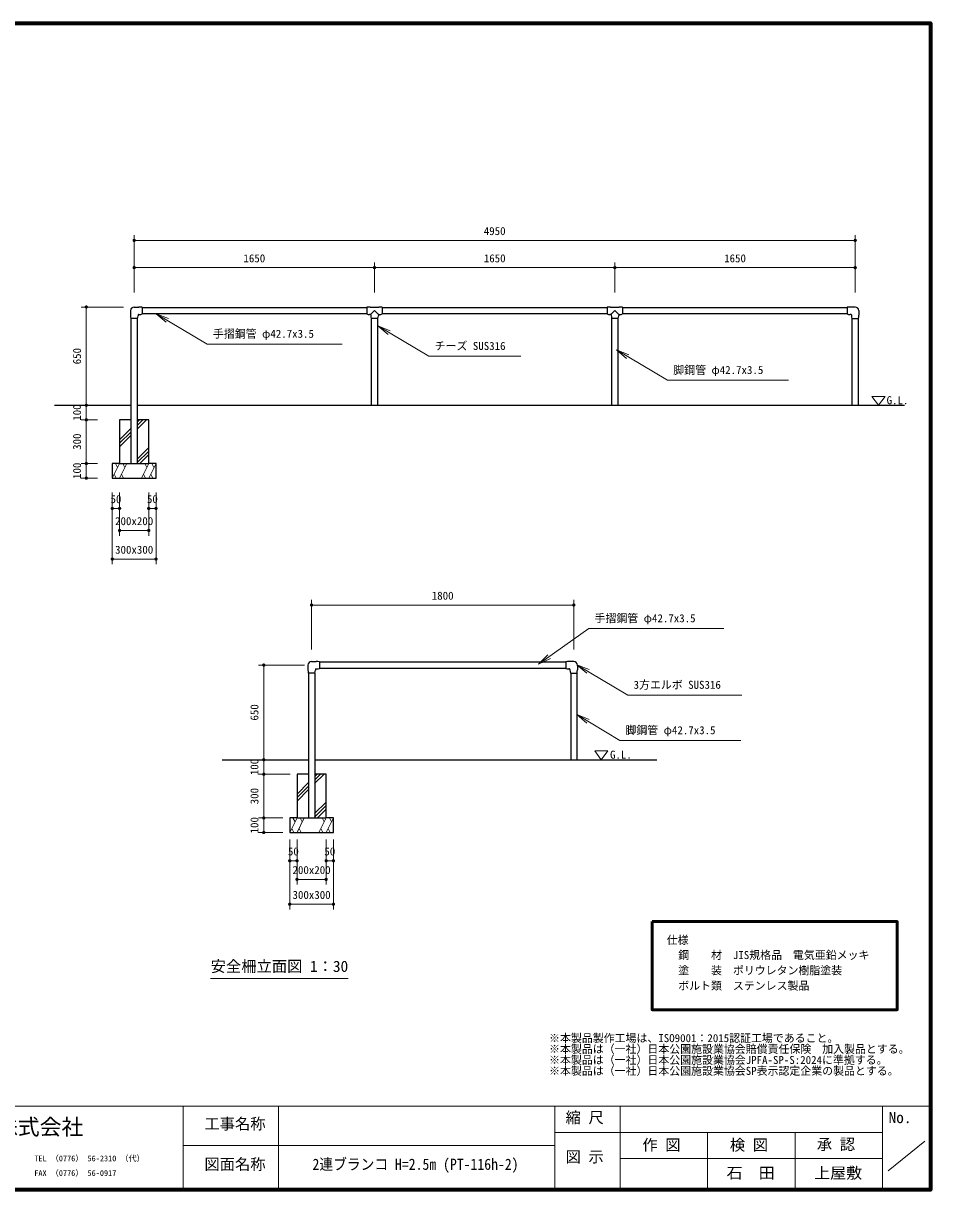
# Model space of a CAD drawing. Units: millimetres at full size, sheet at 1:40, with parts at other scales. Extents: x 600 to 16200, y 600 to 11280.
# Drawn here: x 7895 to 16200, y 600 to 11280 of the extents above; entities that cross this region are included whole.
import ezdxf
from ezdxf.enums import TextEntityAlignment as Align

# ---------------------------------------------------------------- set-up
doc = ezdxf.new("R2010")
doc.units = ezdxf.units.MM
doc.header["$LTSCALE"] = 40
doc.layers.add('D-BGD-TXT', color=7, linetype='Continuous')
for name, color, linetype, lineweight in [('D-STR', 1, 'Continuous', 13), ('D-STR-DIM\u3000寸法線、寸法値', 7, 'Continuous', 13), ('D-STR-HTXT\u3000旗上げ', 7, 'Continuous', 13), ('D-STR-TXT\u3000文字列', 7, 'Continuous', 13), ('D-STR\u3000構造物外形線', 1, 'Continuous', 25), ('D-TTL', 7, 'Continuous', 70), ('D-TTL-FRAM', 7, 'Continuous', 13), ('D-TTL-FRAM\u3000タイトル枠、凡例図枠', 2, 'Continuous', 50), ('D-TTL-TXT', 7, 'Continuous', 13)]:
    doc.layers.add(name, color=color, linetype=linetype, lineweight=lineweight)
doc.styles.add('ＭＳ ゴシック', font='')
doc.styles.get('ＭＳ ゴシック').set_extended_font_data('MS Gothic')

# ---------------------------------------------------------------- blocks, each defined once
blk = doc.blocks.new('filled_dot')
at = {"color": 0, "linetype": 'Continuous', "lineweight": -2, "const_width": 1.25}
blk.add_lwpolyline([(-0.625, 0, 1), (0.625, 0, 1)], format="xyb", close=True, dxfattribs=at)
blk = doc.blocks.new('open_arrow')
at = {"color": 0, "linetype": 'Continuous', "lineweight": -2}
blk.add_lwpolyline([(7.5, 1.25), (0, 0), (7.5, -1.25)], dxfattribs=at)

msp = doc.modelspace()

# ---------------------------------------------------------------- linework, layer by layer
at = {"layer": 'D-STR'}
for p, q in [((15782.3, 7862.43), (15662.3, 7862.43)), ((15722.3, 7782.43), (15662.3, 7862.43)), ((15722.3, 7782.43), (15782.3, 7862.43)), ((8709.39, 7115.76), (8776.05, 7249.09)), ((8757.67, 7212.33), (8739.29, 7249.09)), ((8776.05, 7115.76), (8842.72, 7249.09)), ((8824.34, 7212.33), (8805.96, 7249.09)), ((8976.05, 7115.76), (9042.72, 7249.09)), ((9024.34, 7212.33), (9005.96, 7249.09)), ((9042.72, 7115.76), (9109.39, 7249.09)), ((9091, 7212.33), (9072.62, 7249.09)), ((8746.15, 7115.76), (8727.77, 7152.53)), ((8812.82, 7115.76), (8794.44, 7152.53)), ((9012.82, 7115.76), (8994.44, 7152.53)), ((9079.49, 7115.76), (9061.1, 7152.53)), ((13245.47, 4616.99), (13125.47, 4616.99)), ((13185.47, 4536.99), (13125.47, 4616.99)), ((13185.47, 4536.99), (13245.47, 4616.99)), ((10333.34, 3870.33), (10400.01, 4003.66)), ((10381.63, 3966.89), (10363.25, 4003.66)), ((10400.01, 3870.33), (10466.68, 4003.66)), ((10448.29, 3966.89), (10429.91, 4003.66)), ((10600.01, 3870.33), (10666.68, 4003.66)), ((10648.29, 3966.89), (10629.91, 4003.66)), ((10666.68, 3870.33), (10733.34, 4003.66)), ((10714.96, 3966.89), (10696.58, 4003.66)), ((10370.11, 3870.33), (10351.73, 3907.09)), ((10436.78, 3870.33), (10418.39, 3907.09)), ((10636.78, 3870.33), (10618.39, 3907.09)), ((10703.44, 3870.33), (10685.06, 3907.09))]:
    msp.add_line(p, q, dxfattribs=at)
at = {"layer": 'D-STR-DIM\u3000寸法線、寸法値'}
for p, q in [((8909.39, 8816.22), (8909.39, 9340.38)), ((8909.39, 9292.38), (15509.39, 9292.38)), ((15509.39, 8816.22), (15509.39, 9340.38)), ((8909.39, 8816.22), (8909.39, 9090.77)), ((11109.39, 8816.22), (11109.39, 9090.77)), ((11109.39, 8816.22), (11109.39, 9090.77)), ((13309.39, 8816.22), (13309.39, 9090.77)), ((13309.39, 8816.22), (13309.39, 9090.77)), ((15509.39, 8816.22), (15509.39, 9090.77)), ((8909.39, 9042.77), (11109.39, 9042.77)), ((11109.39, 9042.77), (13309.39, 9042.77)), ((13309.39, 9042.77), (15509.39, 9042.77)), ((8812.72, 8682.43), (8423.63, 8682.43)), ((8471.63, 7782.43), (8471.63, 8682.43)), ((8574.61, 7782.43), (8423.63, 7782.43)), ((8574.61, 7782.43), (8423.63, 7782.43)), ((8471.63, 7649.09), (8471.63, 7782.43)), ((8574.61, 7649.09), (8423.63, 7649.09)), ((8574.61, 7649.09), (8423.63, 7649.09)), ((8471.63, 7249.09), (8471.63, 7649.09)), ((8574.61, 7249.09), (8423.63, 7249.09)), ((8574.61, 7249.09), (8423.63, 7249.09)), ((8471.63, 7115.76), (8471.63, 7249.09)), ((8574.61, 7115.76), (8423.63, 7115.76)), ((8709.39, 6984.6), (8709.39, 6790.07)), ((8709.39, 6984.6), (8709.39, 6326.43)), ((8776.05, 6984.6), (8776.05, 6588.31)), ((8776.05, 6984.6), (8776.05, 6790.07)), ((9042.72, 6984.6), (9042.72, 6790.07)), ((9042.72, 6984.6), (9042.72, 6588.31)), ((9109.39, 6984.6), (9109.39, 6790.07)), ((9109.39, 6984.6), (9109.39, 6326.43)), ((8709.39, 6838.07), (8776.05, 6838.07)), ((9042.72, 6838.07), (9109.39, 6838.07)), ((8776.05, 6636.31), (9042.72, 6636.31)), ((8709.39, 6374.43), (9109.39, 6374.43)), ((10533.34, 5544.96), (10533.34, 6001.46)), ((12933.34, 5544.96), (12933.34, 6001.46)), ((10533.34, 5953.46), (12933.34, 5953.46)), ((10469.11, 5403.66), (10047.59, 5403.66)), ((10095.59, 5403.66), (10095.59, 4536.99)), ((10198.57, 4536.99), (10047.59, 4536.99)), ((10198.57, 4536.99), (10047.59, 4536.99)), ((10095.59, 4536.99), (10095.59, 4403.66)), ((10336.01, 4403.66), (10047.59, 4403.66)), ((10336.01, 4403.66), (10047.59, 4403.66)), ((10095.59, 4403.66), (10095.59, 4003.66)), ((10269.34, 4003.66), (10047.59, 4003.66)), ((10269.34, 4003.66), (10047.59, 4003.66)), ((10095.59, 4003.66), (10095.59, 3870.33)), ((10269.34, 3870.33), (10047.59, 3870.33)), ((10333.34, 3806.33), (10333.34, 3563.8)), ((10333.34, 3742.33), (10333.34, 3165.64)), ((10400.01, 3806.33), (10400.01, 3393.34)), ((10400.01, 3806.33), (10400.01, 3563.8)), ((10666.68, 3806.33), (10666.68, 3563.8)), ((10666.68, 3806.33), (10666.68, 3393.34)), ((10733.34, 3806.33), (10733.34, 3563.8)), ((10733.34, 3742.33), (10733.34, 3165.64)), ((10333.34, 3611.8), (10400.01, 3611.8)), ((10666.68, 3611.8), (10733.34, 3611.8)), ((10400.01, 3441.34), (10666.68, 3441.34)), ((10333.34, 3213.64), (10733.34, 3213.64))]:
    msp.add_line(p, q, dxfattribs=at)
at = {"layer": 'D-STR-HTXT\u3000旗上げ'}
for points in [[(9110.76, 8621.09), (9578.75, 8343.2), (9594.75, 8343.2), (10813.45, 8343.2), (10204.1, 8343.2)], [(11140.09, 8509.53), (11608.08, 8231.63), (11624.08, 8231.63), (12449.18, 8231.63), (12036.63, 8231.63)], [(13324.18, 8289.47), (13792.17, 8011.57), (13808.17, 8011.57), (14899.37, 8011.57), (14353.77, 8011.57)], [(12611.08, 5410.47), (13071.96, 5738.06), (13087.96, 5738.06), (14306.66, 5738.06), (13697.31, 5738.06)], [(12961.07, 5406.66), (13429.06, 5128.76), (13445.06, 5128.76), (14472.26, 5128.76), (13958.66, 5128.76)], [(12961.81, 4952.03), (13354.55, 4712.93), (13370.55, 4712.93), (14461.75, 4712.93), (13916.15, 4712.93)]]:
    msp.add_lwpolyline(points, dxfattribs=at)
at = {"layer": 'D-STR-TXT\u3000文字列'}
msp.add_line((9609.6, 2535.13), (10869.6, 2535.13), dxfattribs=at)
at = {"layer": 'D-STR\u3000構造物外形線'}
for p, q in [((8909.39, 8681.76), (8951.8, 8681.76)), ((8982.72, 8679.76), (8982.72, 8679.17)), ((8982.72, 8679.17), (8982.72, 8619.01)), ((8982.72, 8677.09), (11040.05, 8677.09)), ((11040.05, 8679.17), (11040.05, 8619.01)), ((11070.97, 8681.76), (11147.8, 8681.76)), ((11178.72, 8679.17), (11178.72, 8619.01)), ((11178.72, 8677.09), (13240.05, 8677.09)), ((13240.05, 8679.17), (13240.05, 8619.01)), ((13270.97, 8681.76), (13347.8, 8681.76)), ((13378.72, 8679.17), (13378.72, 8619.01)), ((13378.72, 8677.09), (15436.05, 8677.09)), ((15436.05, 8679.76), (15436.05, 8679.17)), ((15436.05, 8679.17), (15436.05, 8619.01)), ((15509.39, 8681.76), (15466.97, 8681.76)), ((8876.72, 8649.09), (8876.72, 8606.68)), ((8878.72, 8575.76), (8879.31, 8575.76)), ((8939.47, 8575.76), (8879.31, 8575.76)), ((8881.39, 7249.09), (8881.39, 8575.76)), ((8937.39, 8575.76), (8937.39, 7249.09)), ((8940.05, 8575.76), (8939.47, 8575.76)), ((8944.72, 8609.76), (8944.72, 8602.43)), ((8948.72, 8613.76), (8956.05, 8613.76)), ((11040.05, 8621.09), (8982.72, 8621.09)), ((8982.72, 8618.43), (8982.72, 8619.01)), ((11040.05, 8618.43), (11040.05, 8619.01)), ((11073.41, 8613.76), (11062.72, 8613.76)), ((11076.72, 8616.43), (11109.39, 8649.09)), ((11076.72, 8609.76), (11076.72, 8606.68)), ((11139.47, 8575.76), (11079.31, 8575.76)), ((11081.39, 7782.43), (11081.39, 8575.76)), ((11142.05, 8616.43), (11109.39, 8649.09)), ((11137.39, 8575.76), (11137.39, 7782.43)), ((11144.72, 8609.76), (11144.72, 8602.43)), ((11148.72, 8613.76), (11156.05, 8613.76)), ((13240.05, 8621.09), (11178.72, 8621.09)), ((13240.05, 8618.43), (13240.05, 8619.01)), ((13273.41, 8613.76), (13262.72, 8613.76)), ((13276.72, 8616.43), (13309.39, 8649.09)), ((13276.72, 8609.76), (13276.72, 8606.68)), ((13339.47, 8575.76), (13279.31, 8575.76)), ((13281.39, 7782.43), (13281.39, 8575.76)), ((13342.05, 8616.43), (13309.39, 8649.09)), ((13337.39, 8575.76), (13337.39, 7782.43)), ((13344.72, 8609.76), (13344.72, 8602.43)), ((13348.72, 8613.76), (13356.05, 8613.76)), ((15436.05, 8621.09), (13378.72, 8621.09)), ((15436.05, 8618.43), (15436.05, 8619.01)), ((15470.05, 8613.76), (15462.72, 8613.76)), ((15474.05, 8609.76), (15474.05, 8602.43)), ((15478.72, 8575.76), (15479.31, 8575.76)), ((15479.31, 8575.76), (15539.47, 8575.76)), ((15481.39, 7782.43), (15481.39, 8575.76)), ((15537.39, 8575.76), (15537.39, 7782.43)), ((15540.05, 8575.76), (15539.47, 8575.76)), ((15542.05, 8649.09), (15542.05, 8606.68)), ((8179.43, 7782.43), (8881.39, 7782.43)), ((8937.39, 7782.43), (15961.45, 7782.43)), ((8937.39, 7628.43), (8958.39, 7648.43)), ((8937.39, 7596.43), (8989.39, 7648.43)), ((8937.39, 7564.43), (9021.39, 7648.43)), ((8776.39, 7467.43), (8881.39, 7572.43)), ((8776.39, 7435.43), (8881.39, 7540.43)), ((8776.39, 7403.43), (8881.39, 7508.43)), ((8937.39, 7289.43), (9042.39, 7394.43)), ((8937.39, 7257.43), (9042.39, 7362.43)), ((8961.39, 7248.43), (9042.39, 7330.43)), ((8776.05, 7249.09), (9042.72, 7249.09)), ((10500.44, 5403.66), (10500.44, 5361.25)), ((10533.11, 5436.33), (10575.52, 5436.33)), ((10568.44, 5364.33), (10568.44, 5356.99)), ((10572.44, 5368.33), (10579.78, 5368.33)), ((10606.44, 5433.74), (10606.44, 5373.58)), ((10606.44, 5432.16), (12860.01, 5432.13)), ((10606.44, 5375.19), (12860.01, 5375.19)), ((12860.01, 5433.74), (12860.01, 5373.58)), ((12894.01, 5368.33), (12886.68, 5368.33)), ((12933.34, 5436.33), (12890.93, 5436.33)), ((12898.01, 5364.33), (12898.01, 5356.99)), ((12966.01, 5403.66), (12966.01, 5361.25)), ((10502.44, 5330.33), (10503.03, 5330.33)), ((10563.19, 5330.33), (10503.03, 5330.33)), ((10504.85, 5330.33), (10504.88, 4003.66)), ((10561.81, 5330.33), (10561.81, 4003.66)), ((10563.78, 5330.33), (10563.19, 5330.33)), ((12902.68, 5330.33), (12903.26, 5330.33)), ((12903.26, 5330.33), (12963.42, 5330.33)), ((12904.88, 5330.33), (12904.88, 4536.99)), ((12961.85, 5330.33), (12961.81, 4536.99)), ((12964.01, 5330.33), (12963.42, 5330.33)), ((9714.93, 4536.99), (10504.88, 4536.99)), ((10561.81, 4536.99), (12904.88, 4536.99)), ((12904.88, 4536.99), (13694.82, 4536.99)), ((10561.34, 4318.99), (10645.34, 4402.99)), ((10561.81, 4383.44), (10582.34, 4402.99)), ((10561.81, 4351.46), (10613.34, 4402.99)), ((10400.34, 4221.99), (10505.34, 4326.99)), ((10400.34, 4189.99), (10505.34, 4294.99)), ((10400.34, 4157.99), (10505.34, 4262.99)), ((10561.34, 4043.99), (10666.34, 4148.99)), ((10561.34, 4011.99), (10666.34, 4116.99)), ((10585.34, 4002.99), (10666.34, 4084.99)), ((10400.01, 4003.66), (10666.68, 4003.66))]:
    msp.add_line(p, q, dxfattribs=at)
for points in [[(8881.39, 7649.09), (8776.05, 7649.09), (8776.05, 7249.09), (8709.39, 7249.09), (8709.39, 7115.76), (9109.39, 7115.76), (9109.39, 7249.09), (9042.72, 7249.09), (9042.72, 7649.09), (8937.39, 7649.09)], [(10504.88, 4403.66), (10400.01, 4403.66), (10400.01, 4003.66), (10333.34, 4003.66), (10333.34, 3870.33), (10733.34, 3870.33), (10733.34, 4003.66), (10666.68, 4003.66), (10666.68, 4403.66), (10561.81, 4403.66)]]:
    msp.add_lwpolyline(points, dxfattribs=at)
for centre, radius, start, end in [((8909.39, 8649.09), 32.67, 90, 180), ((8951.8, 8441.76), 240, 82.73818, 90), ((8982.05, 8679.17), 0.667, 0, 82.73818), ((8951.8, 8441.76), 240, 82.598, 82.73818), ((11040.72, 8679.17), 0.667, 97.26182, 180), ((11070.97, 8441.76), 240, 90, 97.26182), ((11147.8, 8441.76), 240, 82.73818, 90), ((11178.05, 8679.17), 0.667, 0, 82.73818), ((13240.72, 8679.17), 0.667, 97.26182, 180), ((13270.97, 8441.76), 240, 90, 97.26182), ((13347.8, 8441.76), 240, 82.73818, 90), ((13378.05, 8679.17), 0.667, 0, 82.73818), ((15466.97, 8441.76), 240, 97.26182, 97.402), ((15436.72, 8679.17), 0.667, 97.26182, 180), ((15466.97, 8441.76), 240, 90, 97.26182), ((15509.39, 8649.09), 32.67, 0, 90), ((9116.72, 8606.68), 240, 180, 187.26182), ((8879.31, 8576.43), 0.667, 187.26182, 270), ((9116.72, 8606.68), 240, 187.26182, 187.402), ((8939.47, 8576.43), 0.667, 270, 352.73818), ((8702.05, 8606.68), 240, 352.598, 352.73818), ((8868.06, 8602.43), 76.66, 339.99196, 0), ((8948.72, 8609.76), 4, 90, 180), ((8956.05, 8690.42), 76.66, 270, 290.00804), ((8982.05, 8619.01), 0.667, 277.26182, 0), ((8951.8, 8856.43), 240, 277.26182, 277.402), ((11040.72, 8619.01), 0.667, 180, 262.73818), ((11070.97, 8856.43), 240, 262.598, 262.73818), ((11062.72, 8669.49), 55.73, 246.4482, 270), ((11072.72, 8609.76), 4, 0, 90), ((11316.72, 8606.68), 240, 180, 187.26182), ((11079.31, 8576.43), 0.667, 187.26182, 270), ((11139.47, 8576.43), 0.667, 270, 352.73818), ((11068.06, 8602.43), 76.66, 339.99196, 0), ((11148.72, 8609.76), 4, 90, 180), ((11156.05, 8669.49), 55.73, 270, 293.5518), ((11178.05, 8619.01), 0.667, 293.5518, 0), ((13240.72, 8619.01), 0.667, 180, 262.73818), ((13270.97, 8856.43), 240, 262.598, 262.73818), ((13262.72, 8669.49), 55.73, 246.4482, 270), ((13272.72, 8609.76), 4, 0, 90), ((13516.72, 8606.68), 240, 180, 187.26182), ((13279.31, 8576.43), 0.667, 187.26182, 270), ((13339.47, 8576.43), 0.667, 270, 352.73818), ((13268.06, 8602.43), 76.66, 339.99196, 0), ((13348.72, 8609.76), 4, 90, 180), ((13356.05, 8669.49), 55.73, 270, 293.5518), ((13378.05, 8619.01), 0.667, 293.5518, 0), ((15436.72, 8619.01), 0.667, 180, 262.73818), ((15466.97, 8856.43), 240, 262.598, 262.73818), ((15462.72, 8690.42), 76.66, 249.99196, 270), ((15470.05, 8609.76), 4, 0, 90), ((15550.71, 8602.43), 76.66, 180, 200.00804), ((15479.31, 8576.43), 0.667, 187.26182, 270), ((15716.72, 8606.68), 240, 187.26182, 187.402), ((15539.47, 8576.43), 0.667, 270, 352.73818), ((15302.05, 8606.68), 240, 352.598, 352.73818), ((15302.05, 8606.68), 240, 352.73818, 0), ((10533.11, 5403.66), 32.67, 90, 180), ((10740.44, 5361.25), 240, 180, 187.26182), ((10491.79, 5356.99), 76.66, 339.99196, 0), ((10572.44, 5364.33), 4, 90, 180), ((10575.52, 5196.33), 240, 82.73818, 90), ((10579.78, 5444.98), 76.66, 270, 290.00804), ((10605.78, 5433.74), 0.667, 0, 82.73818), ((10605.78, 5373.58), 0.667, 290.00804, 0), ((12860.68, 5433.74), 0.667, 97.26182, 180), ((12860.68, 5373.58), 0.667, 180, 249.99196), ((12886.68, 5444.98), 76.66, 249.99196, 270), ((12890.93, 5196.33), 240, 90, 97.26182), ((12894.01, 5364.33), 4, 0, 90), ((12974.67, 5356.99), 76.66, 180, 200.00804), ((12933.34, 5403.66), 32.67, 0, 90), ((12726.01, 5361.25), 240, 352.73818, 0), ((10740.44, 5361.25), 240, 187.26182, 187.402), ((10503.03, 5330.99), 0.667, 187.26182, 270), ((10563.19, 5330.99), 0.667, 270, 352.73818), ((10325.78, 5361.25), 240, 352.598, 352.73818), ((12903.26, 5330.99), 0.667, 187.26182, 270), ((13140.68, 5361.25), 240, 187.26182, 187.402), ((12963.42, 5330.99), 0.667, 270, 352.73818), ((12726.01, 5361.25), 240, 352.598, 352.73818)]:
    msp.add_arc(centre, radius, start, end, dxfattribs=at)
at = {"layer": 'D-TTL'}
msp.add_lwpolyline([(600, 600), (600, 11280), (16200, 11280), (16200, 600)], close=True, dxfattribs=at)
at = {"layer": 'D-TTL-FRAM'}
for p, q in [((600, 1364.88), (16200, 1364.88)), ((12758.45, 1364.88), (12758.45, 600)), ((13358.45, 1364.88), (13358.45, 600)), ((15758.45, 1364.88), (15758.45, 600)), ((13358.45, 1124.88), (12758.45, 1124.88)), ((13358.45, 1124.88), (15758.45, 1124.88)), ((14158.45, 600), (14158.45, 1124.88)), ((14958.45, 1124.88), (14958.45, 600)), ((12758.45, 1004.88), (9358.45, 1004.88)), ((15810.65, 773.88), (16146.65, 1042.68)), ((15758.45, 884.88), (13358.45, 884.88))]:
    msp.add_line(p, q, dxfattribs=at)
at = {"layer": 'D-TTL-FRAM\u3000タイトル枠、凡例図枠'}
msp.add_lwpolyline([(13649.68, 3054.53), (15894.67, 3054.53), (15894.67, 2247.88), (13649.68, 2247.88)], close=True, dxfattribs=at)
at = {"layer": 'D-TTL-TXT'}
for p, q in [((9358.45, 1364.88), (9358.45, 600)), ((10231.92, 600), (10231.92, 1364.88))]:
    msp.add_line(p, q, dxfattribs=at)

# ---------------------------------------------------------------- block references
at = {"layer": 'D-STR-DIM\u3000寸法線、寸法値', "xscale": 12, "yscale": 12}
for p in [(8909.39, 9292.38), (8909.39, 9042.77), (11109.39, 9042.77), (13309.39, 9042.77), (8709.39, 6838.07), (9042.72, 6838.07), (8776.05, 6636.31), (8709.39, 6374.43), (10533.34, 5953.46), (10333.34, 3611.8), (10666.68, 3611.8), (10400.01, 3441.34), (10333.34, 3213.64)]:
    msp.add_blockref('filled_dot', p, dxfattribs=at)
for p, rotation in [((15509.39, 9292.38), 180), ((11109.39, 9042.77), 180), ((13309.39, 9042.77), 180), ((15509.39, 9042.77), 180), ((8471.63, 8682.43), 270), ((8471.63, 7782.43), 270), ((8471.63, 7782.43), 90), ((8471.63, 7649.09), 270), ((8471.63, 7649.09), 90), ((8471.63, 7249.09), 270), ((8471.63, 7249.09), 90), ((8471.63, 7115.76), 90), ((8776.05, 6838.07), 180), ((9109.39, 6838.07), 180), ((9042.72, 6636.31), 180), ((9109.39, 6374.43), 180), ((12933.34, 5953.46), 180), ((10095.59, 5403.66), 270), ((10095.59, 4536.99), 90), ((10095.59, 4536.99), 270), ((10095.59, 4403.66), 270), ((10095.59, 4403.66), 90), ((10095.59, 4003.66), 270), ((10095.59, 4003.66), 90), ((10095.59, 3870.33), 90), ((10400.01, 3611.8), 180), ((10733.34, 3611.8), 180), ((10666.68, 3441.34), 180), ((10733.34, 3213.64), 180)]:
    msp.add_blockref('filled_dot', p, dxfattribs=dict(at, rotation=rotation))
at = {"layer": 'D-STR-HTXT\u3000旗上げ', "xscale": 16, "yscale": 16}
for p, rotation in [((9110.76, 8621.09), 329.3), ((11140.09, 8509.53), 329.3), ((13324.18, 8289.47), 329.3), ((12611.08, 5410.47), 35.4), ((12961.07, 5406.66), 329.3), ((12961.81, 4952.03), 328.7)]:
    msp.add_blockref('open_arrow', p, dxfattribs=dict(at, rotation=rotation))

# ---------------------------------------------------------------- texts
at = {"layer": 'D-BGD-TXT', "style": 'ＭＳ ゴシック', "width": 1.05}
for s, p in [('石\u3000田', (14332.58, 670.91)), ('上屋敷', (15132.58, 670.91))]:
    msp.add_text(s, height=102.6, dxfattribs=at).set_placement(p, align=Align.BOTTOM_LEFT)
at = {"layer": 'D-STR-DIM\u3000寸法線、寸法値', "style": 'ＭＳ ゴシック'}
for s, p in [('4950', (12209.39, 9377.89)), ('1650', (10009.39, 9128.28)), ('1650', (12209.39, 9128.28)), ('1650', (14409.39, 9128.28)), ('50', (8742.72, 6923.58)), ('50', (9076.05, 6923.58)), ('200x200', (8909.39, 6721.82)), ('300x300', (8909.39, 6459.94)), ('1800', (11733.34, 6038.98)), ('50', (10366.68, 3697.31)), ('50', (10700.01, 3697.31)), ('200x200', (10533.34, 3526.85)), ('300x300', (10533.34, 3299.15))]:
    msp.add_text(s, height=73.31, dxfattribs=at).set_placement(p, align=Align.MIDDLE_CENTER)
for s, p in [('650', (8386.12, 8232.43)), ('100', (8386.12, 7715.76)), ('300', (8386.12, 7449.09)), ('100', (8386.12, 7182.43)), ('650', (10010.07, 4970.33)), ('100', (10010.07, 4470.33)), ('300', (10010.07, 4203.66)), ('100', (10010.07, 3936.99))]:
    msp.add_text(s, height=73.31, rotation=90, dxfattribs=at).set_placement(p, align=Align.MIDDLE_CENTER)
at = {"layer": 'D-STR-HTXT\u3000旗上げ', "style": 'ＭＳ ゴシック'}
for s, p in [('手摺鋼管 φ42.7x3.5', (9630.26, 8378.71)), ('チーズ SUS316', (11659.59, 8267.14)), ('脚鋼管 φ42.7x3.5', (13843.68, 8047.08)), ('手摺鋼管 φ42.7x3.5', (13123.47, 5773.57)), ('3方エルボ SUS316', (13480.58, 5164.27)), ('脚鋼管 φ42.7x3.5', (13406.06, 4748.44))]:
    msp.add_text(s, height=73.31, dxfattribs=at).set_placement(p, align=Align.BOTTOM_LEFT)
at = {"layer": 'D-STR-TXT\u3000文字列', "style": 'ＭＳ ゴシック'}
for s, height, p in [('G.L.', 73.31, (15796.8, 7770.3)), ('G.L.', 73.31, (13264.97, 4524.64)), ('仕様', 73.31, (13784.25, 2827.46)), ('\u3000鋼\u3000\u3000材\u3000JIS規格品\u3000電気亜鉛メッキ', 73.31, (13789.83, 2689.76)), ('安全柵立面図 1：30', 102.6, (9609.6, 2563.13)), ('\u3000塗\u3000\u3000装\u3000ポリウレタン樹脂塗装', 73.31, (13789.83, 2548.92)), ('\u3000ボルト類\u3000ステンレス製品', 73.31, (13789.83, 2408.68)), ('※本製品製作工場は、ISO9001：2015認証工場であること。', 73.31, (12707.29, 1929.04)), ('※本製品は（一社）日本公園施設業協会賠償責任保険\u3000加入製品とする。\u3000', 73.31, (12707.29, 1829.04)), ('※本製品は（一社）日本公園施設業協会JPFA-SP-S:2024に準拠する。', 73.31, (12707.29, 1729.04)), ('※本製品は（一社）日本公園施設業協会SP表示認定企業の製品とする。', 73.31, (12707.29, 1629.04))]:
    msp.add_text(s, height=height, dxfattribs=at).set_placement(p, align=Align.BOTTOM_LEFT)
at = {"layer": 'D-TTL-TXT', "style": 'ＭＳ ゴシック'}
for s, height, p in [('縮 尺', 102.6, (12858.26, 1178.62)), ('No.', 102.6, (15815.27, 1178.62)), ('上屋敷工業株式会社', 146.6, (6644.53, 1057.64)), ('工事名称', 102.6, (9552.32, 1121.21)), ('作 図', 102.6, (13561.23, 927.56)), ('検 図', 102.6, (14361.81, 927.56)), ('承 認', 102.6, (15158.27, 933.56)), ('図 示', 102.6, (12858.26, 819.49)), ('TEL （0776） 56-2310 （代）', 52.79, (7995.2, 843.96)), ('図面名称', 102.6, (9552.32, 750.8)), ('FAX （0776） 56-0917', 52.79, (7995.2, 709.63))]:
    msp.add_text(s, height=height, dxfattribs=at).set_placement(p, align=Align.BOTTOM_LEFT)
at = {"layer": 'D-TTL-TXT', "style": 'ＭＳ ゴシック', "width": 0.9}
msp.add_text('2連ブランコ H=2.5m (PT-116h-2)', height=102.6, dxfattribs=at).set_placement((10541.72, 750.8), align=Align.BOTTOM_LEFT)

doc.saveas('drawing.dxf')
